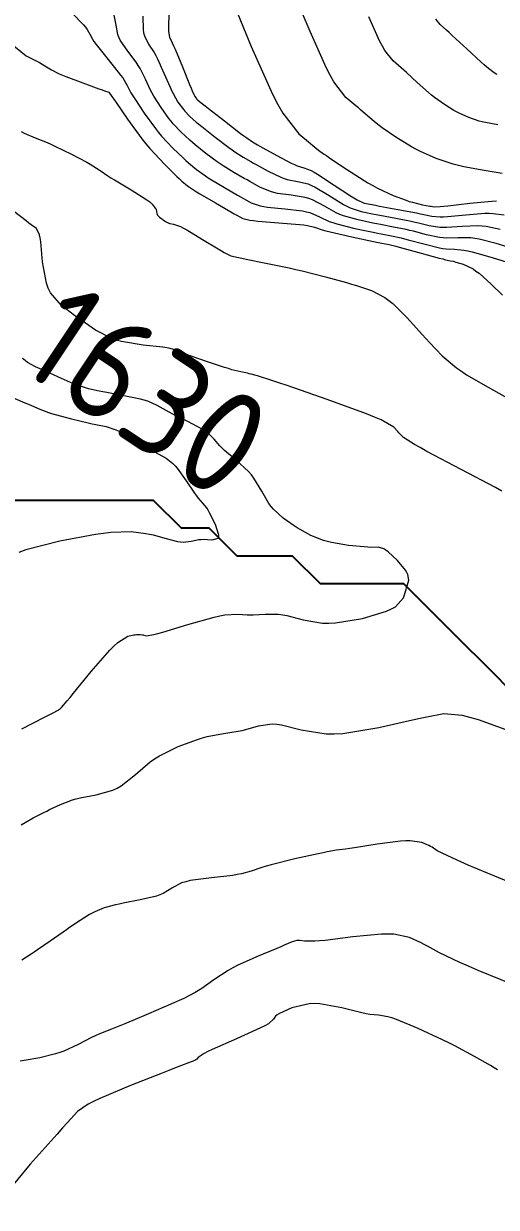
# Model space of a CAD drawing. Header units: millimetres. Extents: x 837475 to 838477, y 1189012 to 1191015.
# Drawn here: x 837722.37 to 837739.36, y 1189055.07 to 1189097.59 of the extents above; entities that cross this region are included whole.
import ezdxf

# ---------------------------------------------------------------- set-up
doc = ezdxf.new("R2010")
doc.units = ezdxf.units.MM
doc.header["$LTSCALE"] = 0.3
doc.layers.add('COTAS 10', color=7, linetype='Continuous', lineweight=9, true_color=0x6e3e2d)
doc.layers.add('COTAS INT', color=7, linetype='Continuous', lineweight=5, true_color=0x9fa19f)
doc.layers.add('DRENAJE', color=5, linetype='Continuous', lineweight=25)
doc.styles.get("Standard").update_dxf_attribs({"font": 'isocp2.shx', "bigfont": '@extfont2.shx'})

msp = doc.modelspace()

# ---------------------------------------------------------------- linework, layer by layer
at = {"layer": 'COTAS 10'}
for points in [[(837739.932, 1189089.509), (837739.348, 1189089.695), (837738.738, 1189089.849), (837738.586, 1189089.874), (837738.443, 1189089.892), (837737.987, 1189089.895), (837737.566, 1189089.884), (837737.444, 1189089.894), (837737.319, 1189089.909), (837736.851, 1189090.007), (837736.375, 1189090.131), (837736.245, 1189090.161), (837736.117, 1189090.19), (837735.662, 1189090.282), (837735.195, 1189090.371), (837735.058, 1189090.398), (837734.918, 1189090.426), (837734.387, 1189090.536), (837733.866, 1189090.683), (837733.732, 1189090.735), (837733.603, 1189090.791), (837733.175, 1189091.033), (837732.75, 1189091.259), (837732.623, 1189091.305), (837732.492, 1189091.344), (837731.986, 1189091.426), (837731.488, 1189091.492), (837731.363, 1189091.521), (837731.243, 1189091.555), (837730.855, 1189091.718), (837730.498, 1189091.917), (837730.398, 1189091.973), (837730.296, 1189092.031), (837729.924, 1189092.244), (837729.54, 1189092.482), (837729.432, 1189092.554), (837729.322, 1189092.63), (837728.917, 1189092.928), (837728.531, 1189093.238), (837728.433, 1189093.322), (837728.339, 1189093.404), (837728.031, 1189093.69), (837727.747, 1189093.995), (837727.669, 1189094.088), (837727.591, 1189094.186), (837727.308, 1189094.573), (837727.05, 1189094.98), (837726.987, 1189095.091), (837726.928, 1189095.201), (837726.748, 1189095.591), (837726.556, 1189095.98), (837726.49, 1189096.09), (837726.418, 1189096.2), (837726.111, 1189096.605), (837725.839, 1189096.997), (837725.789, 1189097.099), (837725.75, 1189097.199), (837725.699, 1189097.539), (837725.625, 1189097.888)], [(837739.408, 1189093.959), (837738.963, 1189094.036), (837738.848, 1189094.062), (837738.737, 1189094.091), (837738.366, 1189094.214), (837738.02, 1189094.369), (837737.925, 1189094.418), (837737.83, 1189094.47), (837737.49, 1189094.68), (837737.134, 1189094.939), (837737.03, 1189095.023), (837736.923, 1189095.111), (837736.516, 1189095.472), (837736.125, 1189095.83), (837736.028, 1189095.917), (837735.936, 1189095.998), (837735.643, 1189096.247), (837735.352, 1189096.621), (837735.26, 1189096.781), (837735.163, 1189096.966), (837734.775, 1189097.837)], [(837722.305, 1189072.253), (837723.124, 1189072.677), (837723.281, 1189072.758), (837723.407, 1189072.824), (837723.611, 1189072.929), (837723.618, 1189072.932), (837723.62, 1189072.932), (837723.622, 1189072.933), (837723.63, 1189072.934), (837723.651, 1189072.948), (837723.66, 1189072.957), (837723.671, 1189072.967), (837723.726, 1189073.021), (837723.931, 1189073.259), (837724.036, 1189073.386), (837724.163, 1189073.539), (837724.798, 1189074.312), (837725.469, 1189075.081), (837725.619, 1189075.233), (837725.753, 1189075.357), (837726.108, 1189075.585), (837726.33, 1189075.627), (837726.381, 1189075.634), (837726.427, 1189075.64), (837726.553, 1189075.644), (837726.644, 1189075.633), (837726.668, 1189075.629), (837726.692, 1189075.624), (837726.772, 1189075.601), (837727.049, 1189075.646), (837727.197, 1189075.684), (837727.375, 1189075.733), (837728.272, 1189076.001), (837729.215, 1189076.266), (837729.421, 1189076.312), (837729.604, 1189076.347), (837730.065, 1189076.378), (837730.402, 1189076.35), (837730.506, 1189076.349), (837730.614, 1189076.35), (837731.043, 1189076.377), (837731.532, 1189076.373), (837731.678, 1189076.354), (837731.829, 1189076.327), (837732.411, 1189076.168), (837733.11, 1189076.049), (837733.335, 1189076.047), (837733.573, 1189076.06), (837734.542, 1189076.218), (837735.412, 1189076.482), (837735.586, 1189076.561), (837735.732, 1189076.642), (837736.02, 1189076.957), (837736.111, 1189077.256), (837736.133, 1189077.327), (837736.152, 1189077.393), (837736.211, 1189077.591), (837736.177, 1189077.8), (837736.139, 1189077.874), (837736.088, 1189077.954), (837735.8, 1189078.302), (837735.468, 1189078.614), (837735.391, 1189078.671), (837735.319, 1189078.716), (837735.109, 1189078.776), (837734.842, 1189078.773), (837734.734, 1189078.779), (837734.611, 1189078.788), (837734.044, 1189078.846), (837733.433, 1189078.947), (837733.283, 1189078.983), (837733.14, 1189079.022), (837732.693, 1189079.196), (837732.301, 1189079.412), (837732.193, 1189079.478), (837732.085, 1189079.546), (837731.7, 1189079.818), (837731.348, 1189080.144), (837731.262, 1189080.247), (837731.18, 1189080.356), (837730.924, 1189080.797), (837730.647, 1189081.257), (837730.552, 1189081.379), (837730.449, 1189081.497), (837730.011, 1189081.904), (837729.591, 1189082.257), (837729.5, 1189082.342), (837729.419, 1189082.422), (837729.216, 1189082.662), (837728.99, 1189082.884), (837728.894, 1189082.951), (837728.784, 1189083.021), (837728.267, 1189083.296), (837727.727, 1189083.563), (837727.602, 1189083.627), (837727.487, 1189083.687), (837727.165, 1189083.871), (837726.827, 1189084.021), (837726.704, 1189084.06), (837726.568, 1189084.098), (837725.968, 1189084.224), (837725.358, 1189084.334), (837725.215, 1189084.362), (837725.084, 1189084.388), (837724.706, 1189084.472), (837724.372, 1189084.574), (837724.269, 1189084.612), (837724.161, 1189084.654), (837723.733, 1189084.839), (837723.31, 1189085.032), (837723.206, 1189085.079), (837723.107, 1189085.123), (837722.796, 1189085.257), (837722.506, 1189085.421), (837722.42, 1189085.484), (837722.333, 1189085.554)]]:
    msp.add_lwpolyline(points, dxfattribs=at)
at = {"layer": 'COTAS INT'}
for points in [[(837739.565, 1189092.21), (837738.918, 1189092.317), (837738.183, 1189092.444), (837737.993, 1189092.487), (837737.809, 1189092.535), (837737.197, 1189092.738), (837736.626, 1189092.994), (837736.469, 1189093.075), (837736.312, 1189093.161), (837735.75, 1189093.507), (837735.255, 1189093.85), (837735.141, 1189093.934), (837735.036, 1189094.014), (837734.741, 1189094.259), (837734.48, 1189094.494), (837734.397, 1189094.566), (837734.309, 1189094.641), (837733.952, 1189094.939), (837733.518, 1189095.495), (837733.382, 1189095.733), (837733.238, 1189096.008), (837732.66, 1189097.304), (837732.116, 1189098.602)], [(837727.603, 1189098.187), (837727.573, 1189097.541), (837727.572, 1189097.412), (837727.574, 1189097.305), (837727.607, 1189097.1), (837727.711, 1189096.898), (837727.757, 1189096.793), (837727.812, 1189096.667), (837728.073, 1189096.034), (837728.332, 1189095.402), (837728.384, 1189095.276), (837728.429, 1189095.171), (837728.523, 1189094.972), (837728.564, 1189094.916), (837728.576, 1189094.902), (837728.587, 1189094.888), (837728.628, 1189094.844), (837728.8, 1189094.704), (837728.893, 1189094.631), (837729.007, 1189094.542), (837729.582, 1189094.096), (837730.166, 1189093.648), (837730.284, 1189093.558), (837730.384, 1189093.484), (837730.588, 1189093.339), (837730.772, 1189093.236), (837730.859, 1189093.187), (837730.963, 1189093.13), (837731.467, 1189092.852), (837731.986, 1189092.582), (837732.098, 1189092.529), (837732.196, 1189092.486), (837732.438, 1189092.413), (837732.697, 1189092.311), (837732.807, 1189092.251), (837732.933, 1189092.177), (837733.523, 1189091.792), (837734.113, 1189091.402), (837734.24, 1189091.325), (837734.349, 1189091.261), (837734.611, 1189091.141), (837734.891, 1189091.086), (837735.012, 1189091.063), (837735.152, 1189091.037), (837735.816, 1189090.915), (837736.484, 1189090.79), (837736.626, 1189090.762), (837736.75, 1189090.737), (837737.043, 1189090.67), (837737.335, 1189090.649), (837737.458, 1189090.653), (837737.599, 1189090.66), (837738.261, 1189090.722), (837738.947, 1189090.775), (837739.103, 1189090.777), (837739.245, 1189090.774), (837739.636, 1189090.718)], [(837729.863, 1189098.434), (837730.546, 1189096.771), (837731.313, 1189095.05), (837731.504, 1189094.685), (837731.685, 1189094.369), (837732.261, 1189093.63), (837732.682, 1189093.284), (837732.766, 1189093.215), (837732.835, 1189093.157), (837732.966, 1189093.046), (837733.149, 1189092.916), (837733.251, 1189092.846), (837733.376, 1189092.761), (837734.01, 1189092.334), (837734.735, 1189091.874), (837734.917, 1189091.77), (837735.09, 1189091.675), (837735.645, 1189091.413), (837736.111, 1189091.242), (837736.228, 1189091.204), (837736.339, 1189091.171), (837736.7, 1189091.084), (837736.965, 1189091.035), (837737.018, 1189091.026), (837737.061, 1189091.018), (837737.139, 1189091.002), (837737.343, 1189091.019), (837737.465, 1189091.032), (837737.616, 1189091.048), (837738.398, 1189091.135), (837739.199, 1189091.216), (837739.362, 1189091.229)], [(837724.11, 1189097.964), (837724.515, 1189097.547), (837724.591, 1189097.459), (837724.652, 1189097.384), (837724.747, 1189097.215), (837724.838, 1189097.029), (837724.897, 1189096.943), (837724.971, 1189096.843), (837725.363, 1189096.357), (837725.771, 1189095.851), (837725.856, 1189095.738), (837725.928, 1189095.637), (837726.086, 1189095.369), (837726.227, 1189095.1), (837726.289, 1189094.998), (837726.36, 1189094.884), (837726.7, 1189094.373), (837727.104, 1189093.821), (837727.216, 1189093.682), (837727.327, 1189093.548), (837727.732, 1189093.113), (837728.109, 1189092.753), (837728.203, 1189092.667), (837728.294, 1189092.587), (837728.585, 1189092.345), (837728.9, 1189092.121), (837729.005, 1189092.053), (837729.118, 1189091.981), (837729.592, 1189091.697), (837730.058, 1189091.428), (837730.167, 1189091.366), (837730.266, 1189091.31), (837730.55, 1189091.151), (837730.872, 1189091.042), (837730.996, 1189091.017), (837731.135, 1189090.995), (837731.76, 1189090.932), (837732.39, 1189090.86), (837732.531, 1189090.832), (837732.659, 1189090.8), (837733.001, 1189090.653), (837733.348, 1189090.485), (837733.478, 1189090.44), (837733.624, 1189090.394), (837734.275, 1189090.233), (837734.932, 1189090.096), (837735.081, 1189090.065), (837735.216, 1189090.038), (837735.585, 1189089.966), (837735.934, 1189089.89), (837736.055, 1189089.861), (837736.187, 1189089.828), (837736.755, 1189089.676), (837737.312, 1189089.538), (837737.437, 1189089.514), (837737.549, 1189089.496), (837737.85, 1189089.482), (837738.19, 1189089.451), (837738.328, 1189089.423), (837738.484, 1189089.386), (837739.204, 1189089.183), (837739.903, 1189088.966)], [(837726.651, 1189097.863), (837726.661, 1189097.37), (837726.68, 1189097.256), (837726.707, 1189097.151), (837726.859, 1189096.852), (837727.064, 1189096.549), (837727.123, 1189096.441), (837727.184, 1189096.324), (837727.41, 1189095.812), (837727.63, 1189095.301), (837727.686, 1189095.183), (837727.74, 1189095.076), (837727.916, 1189094.772), (837728.078, 1189094.551), (837728.122, 1189094.495), (837728.167, 1189094.441), (837728.329, 1189094.267), (837728.569, 1189094.054), (837728.663, 1189093.976), (837728.769, 1189093.89), (837729.25, 1189093.512), (837729.744, 1189093.139), (837729.858, 1189093.056), (837729.962, 1189092.983), (837730.256, 1189092.792), (837730.534, 1189092.633), (837730.628, 1189092.58), (837730.73, 1189092.523), (837731.161, 1189092.285), (837731.614, 1189092.068), (837731.73, 1189092.025), (837731.842, 1189091.989), (837732.212, 1189091.919), (837732.595, 1189091.828), (837732.715, 1189091.778), (837732.841, 1189091.718), (837733.349, 1189091.412), (837733.858, 1189091.096), (837733.986, 1189091.03), (837734.108, 1189090.972), (837734.499, 1189090.838), (837734.905, 1189090.756), (837735.035, 1189090.731), (837735.174, 1189090.704), (837735.739, 1189090.599), (837736.3, 1189090.49), (837736.436, 1189090.462), (837736.562, 1189090.434), (837736.947, 1189090.339), (837737.327, 1189090.279), (837737.451, 1189090.273), (837737.582, 1189090.272), (837738.124, 1189090.308), (837738.695, 1189090.334), (837738.845, 1189090.326), (837738.991, 1189090.312), (837739.492, 1189090.207)], [(837739.381, 1189095.761), (837739.348, 1189095.779), (837739.229, 1189095.853), (837739.014, 1189096.028), (837738.919, 1189096.111), (837738.81, 1189096.209), (837738.292, 1189096.685), (837737.77, 1189097.167), (837737.659, 1189097.268), (837737.562, 1189097.356), (837737.334, 1189097.556), (837737.185, 1189097.747)], [(837721.888, 1189096.898), (837722.465, 1189096.437), (837722.936, 1189096.187), (837723.04, 1189096.129), (837723.133, 1189096.076), (837723.374, 1189095.929), (837723.648, 1189095.788), (837723.761, 1189095.739), (837723.891, 1189095.685), (837724.498, 1189095.458), (837725.074, 1189095.251), (837725.186, 1189095.211), (837725.276, 1189095.178), (837725.429, 1189095.122), (837725.542, 1189094.968), (837725.608, 1189094.874), (837725.689, 1189094.758), (837726.105, 1189094.154), (837726.622, 1189093.449), (837726.765, 1189093.27), (837726.91, 1189093.098), (837727.433, 1189092.536), (837727.878, 1189092.103), (837727.973, 1189092.012), (837728.056, 1189091.935), (837728.253, 1189091.761), (837728.478, 1189091.613), (837728.579, 1189091.551), (837728.696, 1189091.48), (837729.26, 1189091.149), (837729.82, 1189090.826), (837729.936, 1189090.759), (837730.034, 1189090.703), (837730.244, 1189090.584), (837730.501, 1189090.529), (837730.629, 1189090.513), (837730.781, 1189090.497), (837731.534, 1189090.438), (837732.287, 1189090.377), (837732.44, 1189090.359), (837732.568, 1189090.341), (837732.827, 1189090.274), (837733.092, 1189090.18), (837733.224, 1189090.145), (837733.382, 1189090.105), (837734.163, 1189089.931), (837734.945, 1189089.765), (837735.104, 1189089.732), (837735.237, 1189089.704), (837735.508, 1189089.649), (837735.75, 1189089.591), (837735.865, 1189089.561), (837736, 1189089.524), (837736.659, 1189089.344), (837737.304, 1189089.168), (837737.43, 1189089.135), (837737.532, 1189089.108), (837737.713, 1189089.068), (837737.801, 1189089.052), (837737.846, 1189089.04), (837737.9, 1189089.025), (837738.167, 1189088.945), (837738.519, 1189088.775), (837738.625, 1189088.702), (837738.736, 1189088.619), (837739.17, 1189088.228), (837739.581, 1189087.834)], [(837722.278, 1189093.712), (837722.39, 1189093.655), (837722.78, 1189093.487), (837723.211, 1189093.314), (837723.348, 1189093.253), (837723.494, 1189093.186), (837724.086, 1189092.897), (837724.636, 1189092.608), (837724.756, 1189092.542), (837724.861, 1189092.481), (837725.122, 1189092.312), (837725.394, 1189092.126), (837725.506, 1189092.055), (837725.633, 1189091.976), (837726.228, 1189091.622), (837726.792, 1189091.263), (837726.9, 1189091.182), (837726.988, 1189091.108), (837727.133, 1189090.907), (837727.157, 1189090.773), (837727.168, 1189090.742), (837727.182, 1189090.714), (837727.25, 1189090.634), (837727.332, 1189090.572), (837727.355, 1189090.556), (837727.379, 1189090.539), (837727.463, 1189090.479), (837727.56, 1189090.43), (837727.591, 1189090.419), (837727.624, 1189090.41), (837727.759, 1189090.388), (837728.007, 1189090.296), (837728.112, 1189090.242), (837728.232, 1189090.177), (837728.795, 1189089.84), (837729.355, 1189089.497), (837729.474, 1189089.428), (837729.576, 1189089.37), (837729.814, 1189089.253), (837730.088, 1189089.185), (837730.214, 1189089.158), (837730.361, 1189089.127), (837731.071, 1189088.987), (837731.917, 1189088.813), (837732.149, 1189088.76), (837732.381, 1189088.706), (837733.214, 1189088.495), (837733.972, 1189088.284), (837734.157, 1189088.23), (837734.331, 1189088.177), (837734.869, 1189088.002), (837735.352, 1189087.749), (837735.491, 1189087.647), (837735.633, 1189087.532), (837736.163, 1189087.003), (837736.687, 1189086.421), (837736.824, 1189086.273), (837736.958, 1189086.13), (837737.412, 1189085.659), (837737.928, 1189085.222), (837738.101, 1189085.1), (837738.286, 1189084.978), (837739.062, 1189084.531), (837739.827, 1189084.101)], [(837739.558, 1189080.796), (837739.32, 1189080.923), (837738.097, 1189081.566), (837736.861, 1189082.223), (837736.615, 1189082.359), (837736.41, 1189082.475), (837736.019, 1189082.725), (837735.894, 1189082.855), (837735.857, 1189082.894), (837735.82, 1189082.935), (837735.675, 1189083.095), (837735.215, 1189083.351), (837734.979, 1189083.452), (837734.694, 1189083.566), (837733.272, 1189084.087), (837731.834, 1189084.588), (837731.54, 1189084.688), (837731.433, 1189084.725), (837731.292, 1189084.773), (837730.769, 1189084.941), (837730.54, 1189084.999), (837730.476, 1189085.014), (837730.412, 1189085.028), (837730.179, 1189085.076), (837729.853, 1189085.158), (837729.73, 1189085.194), (837729.593, 1189085.236), (837728.98, 1189085.434), (837728.388, 1189085.639), (837728.263, 1189085.685), (837728.156, 1189085.727), (837727.911, 1189085.84), (837727.638, 1189085.922), (837727.513, 1189085.944), (837727.367, 1189085.966), (837726.66, 1189086.043), (837725.883, 1189086.17), (837725.693, 1189086.223), (837725.513, 1189086.284), (837724.953, 1189086.572), (837724.467, 1189086.914), (837724.333, 1189087.011), (837724.201, 1189087.107), (837723.726, 1189087.462), (837723.336, 1189087.922), (837723.256, 1189088.084), (837723.189, 1189088.262), (837723.05, 1189089.034), (837722.982, 1189089.747), (837722.96, 1189089.889), (837722.936, 1189090.006), (837722.837, 1189090.228), (837722.643, 1189090.363), (837722.559, 1189090.425), (837722.462, 1189090.499), (837722.003, 1189090.855)], [(837722.052, 1189084.125), (837722.416, 1189083.97), (837722.543, 1189083.916), (837722.656, 1189083.867), (837722.955, 1189083.734), (837723.257, 1189083.623), (837723.373, 1189083.587), (837723.503, 1189083.549), (837724.088, 1189083.395), (837724.689, 1189083.25), (837724.83, 1189083.218), (837724.959, 1189083.189), (837725.331, 1189083.114), (837725.686, 1189083.001), (837725.804, 1189082.948), (837725.931, 1189082.885), (837726.464, 1189082.579), (837726.981, 1189082.264), (837727.098, 1189082.194), (837727.204, 1189082.133), (837727.492, 1189081.978), (837727.733, 1189081.791), (837727.809, 1189081.709), (837727.889, 1189081.615), (837728.21, 1189081.166), (837728.512, 1189080.719), (837728.579, 1189080.626), (837728.64, 1189080.546), (837728.8, 1189080.368), (837728.938, 1189080.197), (837728.985, 1189080.121), (837729.035, 1189080.032), (837729.248, 1189079.61), (837729.362, 1189079.257), (837729.375, 1189079.215), (837729.372, 1189079.144), (837729.351, 1189079.089), (837729.136, 1189079.029), (837728.824, 1189079.052), (837728.743, 1189079.05), (837728.663, 1189079.043), (837728.393, 1189078.989), (837728.1, 1189078.955), (837728.006, 1189078.961), (837727.906, 1189078.975), (837727.498, 1189079.082), (837727.033, 1189079.212), (837726.897, 1189079.241), (837726.759, 1189079.266), (837726.231, 1189079.331), (837725.506, 1189079.305), (837725.242, 1189079.274), (837724.95, 1189079.232), (837723.671, 1189078.992), (837722.447, 1189078.681), (837722.191, 1189078.595)], [(837722.276, 1189068.812), (837722.707, 1189069.055), (837723.091, 1189069.25), (837723.197, 1189069.302), (837723.304, 1189069.354), (837723.689, 1189069.538), (837724.121, 1189069.7), (837724.257, 1189069.739), (837724.4, 1189069.775), (837724.977, 1189069.884), (837725.572, 1189070.053), (837725.727, 1189070.126), (837725.877, 1189070.212), (837726.385, 1189070.618), (837726.913, 1189071.066), (837727.076, 1189071.177), (837727.246, 1189071.283), (837727.925, 1189071.619), (837728.617, 1189071.875), (837728.796, 1189071.929), (837728.97, 1189071.976), (837729.555, 1189072.088), (837730.082, 1189072.171), (837730.219, 1189072.199), (837730.353, 1189072.23), (837730.807, 1189072.363), (837731.305, 1189072.431), (837731.466, 1189072.421), (837731.638, 1189072.399), (837732.343, 1189072.217), (837733.24, 1189072.07), (837733.532, 1189072.07), (837733.844, 1189072.088), (837735.129, 1189072.302), (837736.345, 1189072.581), (837736.614, 1189072.64), (837736.853, 1189072.692), (837737.469, 1189072.811), (837738.129, 1189072.742), (837738.396, 1189072.675), (837738.699, 1189072.587), (837740.098, 1189072.093)], [(837741.339, 1189066.129), (837738.837, 1189067.155), (837738.347, 1189067.361), (837737.945, 1189067.534), (837737.225, 1189067.878), (837737.051, 1189067.999), (837736.994, 1189068.031), (837736.933, 1189068.063), (837736.681, 1189068.173), (837736.265, 1189068.229), (837736.102, 1189068.226), (837735.917, 1189068.215), (837735.076, 1189068.109), (837734.257, 1189067.98), (837734.086, 1189067.954), (837733.94, 1189067.933), (837733.613, 1189067.892), (837733.282, 1189067.836), (837733.133, 1189067.806), (837732.958, 1189067.769), (837732.119, 1189067.58), (837731.269, 1189067.373), (837731.087, 1189067.324), (837730.929, 1189067.279), (837730.55, 1189067.147), (837730.194, 1189067.044), (837730.048, 1189067.017), (837729.883, 1189066.992), (837729.12, 1189066.907), (837728.357, 1189066.801), (837728.193, 1189066.763), (837728.048, 1189066.721), (837727.695, 1189066.534), (837727.386, 1189066.34), (837727.269, 1189066.293), (837727.138, 1189066.248), (837726.552, 1189066.11), (837725.945, 1189065.993), (837725.8, 1189065.961), (837725.666, 1189065.929), (837725.266, 1189065.819), (837724.93, 1189065.686), (837724.836, 1189065.639), (837724.742, 1189065.589), (837724.398, 1189065.375), (837724.023, 1189065.114), (837723.909, 1189065.035), (837723.79, 1189064.952), (837723.324, 1189064.627), (837722.866, 1189064.312), (837722.753, 1189064.235), (837722.645, 1189064.163), (837722.306, 1189063.943)], [(837740.352, 1189062.899), (837738.707, 1189063.574), (837738.356, 1189063.724), (837738.049, 1189063.859), (837737.317, 1189064.214), (837736.884, 1189064.451), (837736.766, 1189064.512), (837736.649, 1189064.57), (837736.233, 1189064.765), (837735.67, 1189064.877), (837735.461, 1189064.884), (837735.228, 1189064.88), (837734.195, 1189064.781), (837733.208, 1189064.655), (837733.005, 1189064.636), (837732.832, 1189064.622), (837732.46, 1189064.628), (837732.287, 1189064.653), (837732.239, 1189064.652), (837732.192, 1189064.647), (837732.022, 1189064.599), (837731.731, 1189064.479), (837731.607, 1189064.428), (837731.464, 1189064.369), (837730.792, 1189064.093), (837730.066, 1189063.764), (837729.888, 1189063.671), (837729.722, 1189063.579), (837729.205, 1189063.241), (837728.767, 1189062.932), (837728.648, 1189062.857), (837728.531, 1189062.787), (837728.122, 1189062.573), (837727.684, 1189062.376), (837727.55, 1189062.316), (837727.41, 1189062.254), (837726.859, 1189062.012), (837726.298, 1189061.772), (837726.152, 1189061.712), (837726.01, 1189061.655), (837725.532, 1189061.471), (837725.072, 1189061.285), (837724.942, 1189061.227), (837724.81, 1189061.165), (837724.324, 1189060.917), (837723.813, 1189060.681), (837723.666, 1189060.627), (837723.516, 1189060.578), (837722.952, 1189060.44), (837722.394, 1189060.341), (837722.247, 1189060.316)], [(837739.402, 1189060.004), (837739.28, 1189060.076), (837739.147, 1189060.155), (837738.569, 1189060.49), (837737.862, 1189060.87), (837737.648, 1189060.978), (837737.425, 1189061.087), (837736.55, 1189061.488), (837735.767, 1189061.81), (837735.601, 1189061.869), (837735.457, 1189061.915), (837735.124, 1189061.973), (837734.806, 1189061.997), (837734.673, 1189062.022), (837734.52, 1189062.054), (837733.805, 1189062.236), (837733.017, 1189062.377), (837732.818, 1189062.384), (837732.627, 1189062.376), (837732.009, 1189062.233), (837731.564, 1189062.026), (837731.483, 1189061.979), (837731.42, 1189061.937), (837731.344, 1189061.821), (837731.167, 1189061.661), (837731.04, 1189061.59), (837730.879, 1189061.509), (837730.018, 1189061.12), (837729.15, 1189060.737), (837728.985, 1189060.658), (837728.852, 1189060.592), (837728.647, 1189060.454), (837728.597, 1189060.386), (837728.563, 1189060.365), (837728.519, 1189060.342), (837728.288, 1189060.251), (837727.795, 1189060.066), (837727.585, 1189059.985), (837727.345, 1189059.89), (837726.214, 1189059.44), (837725.107, 1189058.971), (837724.882, 1189058.866), (837724.692, 1189058.771), (837724.299, 1189058.514), (837723.94, 1189058.108), (837723.771, 1189057.918), (837723.573, 1189057.695), (837722.606, 1189056.611), (837721.328, 1189055.066)]]:
    msp.add_lwpolyline(points, dxfattribs=at)
at = {"layer": 'DRENAJE'}
msp.add_polyline3d([(837752.03, 1189064.468, 0), (837751.031, 1189065.468, 0), (837749.031, 1189065.468, 0), (837748.032, 1189066.467, 0), (837747.032, 1189067.467, 0), (837746.032, 1189068.467, 0), (837745.033, 1189069.466, 0), (837744.033, 1189069.466, 0), (837743.033, 1189070.466, 0), (837742.034, 1189071.466, 0), (837741.034, 1189072.465, 0), (837740.034, 1189073.465, 0), (837739.035, 1189074.465, 0), (837738.035, 1189075.464, 0), (837737.035, 1189076.464, 0), (837736.036, 1189077.464, 0), (837733.037, 1189077.464, 0), (837732.037, 1189078.463, 0), (837730.038, 1189078.463, 0), (837729.038, 1189079.463, 0), (837728.038, 1189079.463, 0), (837727.039, 1189080.463, 0), (837722.04, 1189080.463, 0)], dxfattribs=at)

# ---------------------------------------------------------------- texts
at = {"layer": 'COTAS 10', "insert": (837722.026, 1189085.282), "char_height": 3.8, "attachment_point": 7, "rotation": 326.3436}
msp.add_mtext('1630', dxfattribs=at)

doc.saveas('drawing.dxf')
